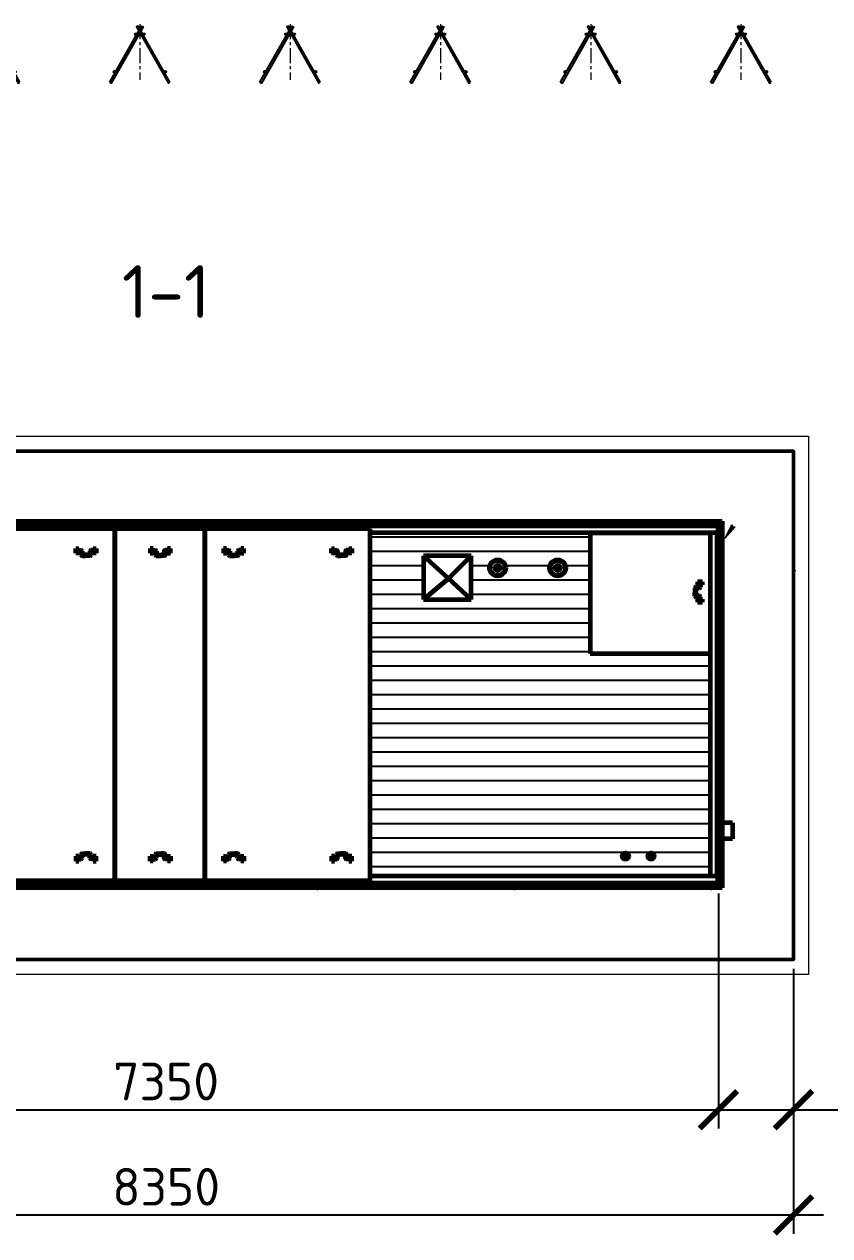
# Model space of a CAD drawing. Header units: metres. Extents: x 416248 to 529006, y -196572 to -135632.
# Drawn here: x 424337 to 429697, y -164384 to -156326 of the extents above; entities that cross this region are included whole.
import ezdxf

# ---------------------------------------------------------------- set-up
doc = ezdxf.new("R2010")
doc.units = ezdxf.units.M
doc.header["$PDSIZE"] = 1
for name, pattern in [('CENTER', [16, 10, -2, 2, -2]), ('K5LT_AXLED', [19.5, 15, -1.5, 1.5, -1.5]), ('K5LT_BASIC', [0]), ('K5LT_THIN', [0])]:
    doc.linetypes.add(name, pattern=pattern)
doc.layers.get('0').update_dxf_attribs({"lineweight": 0})
doc.layers.get('Defpoints').update_dxf_attribs({"color": 3})
for name, color, linetype, lineweight in [('арматура', 7, 'Continuous', 50), ('второстепенные', 7, 'Continuous', 25), ('выноски', 7, 'Continuous', 15), ('оси', 7, 'CENTER', 13), ('основная конструкция', 7, 'Continuous', 50), ('размеры', 7, 'Continuous', 15), ('текст', 7, 'Continuous', 18)]:
    doc.layers.add(name, color=color, linetype=linetype, lineweight=lineweight)
doc.layers.add('помощь', color=1, linetype='Continuous', lineweight=0, plot=False)
doc.layers.add('Системный слой', color=7, linetype='Continuous')
doc.styles.add('GOST 2.304', font='CS_Gost2304.shx')
doc.styles.add('ISOCPEUR', font='isocpeur.ttf')
doc.dimstyles.new('SPDS', dxfattribs={"dimscale": 10, "dimtxt": 2.5, "dimasz": 2.5, "dimexe": 1.25, "dimexo": 0.625, "dimtad": 1, "dimdec": 0, "dimrnd": 0.001, "dimtxsty": 'GOST 2.304', "dimblk": 'ARCHTICK', "dimblk1": 'ARCHTICK', "dimblk2": 'ARCHTICK', "dimcen": 2.5, "dimdle": 2, "dimadec": 0, "dimazin": 2, "dimtfac": 0.75, "dimtdec": 4, "dimtmove": 1, "dimatfit": 3, "dimfxl": 1, "dimtolj": 1, "dimarcsym": 1})

# ---------------------------------------------------------------- blocks, each defined once
blk = doc.blocks.new('_ArchTick')
at = {"color": 0, "linetype": 'ByBlock', "lineweight": 30, "const_width": 0.15}
blk.add_lwpolyline([(-0.5, -0.5), (0.5, 0.5)], dxfattribs=at)
blk = doc.blocks.new('*D13')
at = {"layer": 'Defpoints', "color": 0, "ltscale": 100, "transparency": 16777216}
for p in [(421106.3, -162545.7), (429456.3, -162545.7), (429456.3, -164245.7)]:
    blk.add_point(p, dxfattribs=at)
at = {"layer": 'размеры', "color": 0, "lineweight": -2, "ltscale": 100, "transparency": 16777216}
for p, q in [((421106.3, -162608.2), (421106.3, -164370.7)), ((429456.3, -162608.2), (429456.3, -164370.7)), ((420906.3, -164245.7), (429656.3, -164245.7))]:
    blk.add_line(p, q, dxfattribs=at)
at = {"layer": 'размеры', "color": 0, "lineweight": -2, "ltscale": 100, "transparency": 16777216, "xscale": 250, "yscale": 250, "zscale": 250, "rotation": 180}
blk.add_blockref('_ArchTick', (421106.3, -164245.7), dxfattribs=at)
at = {"layer": 'размеры', "color": 0, "lineweight": -2, "ltscale": 100, "transparency": 16777216, "xscale": 250, "yscale": 250, "zscale": 250}
blk.add_blockref('_ArchTick', (429456.3, -164245.7), dxfattribs=at)
at = {"layer": 'размеры', "color": 0, "ltscale": 100, "transparency": 16777216, "insert": (425281.3, -164058.2), "char_height": 250, "attachment_point": 5, "style": 'ISOCPEUR'}
blk.add_mtext('\\A1;8350', dxfattribs=at)
blk = doc.blocks.new('*D14')
at = {"layer": 'Defpoints', "color": 0, "ltscale": 100, "transparency": 16777216}
for p in [(428956.3, -162045.7), (429456.3, -162545.7), (429456.3, -163545.7)]:
    blk.add_point(p, dxfattribs=at)
at = {"layer": 'размеры', "color": 0, "lineweight": -2, "ltscale": 100, "transparency": 16777216}
for p, q in [((428956.3, -162108.2), (428956.3, -163670.7)), ((429456.3, -162608.2), (429456.3, -163670.7)), ((428756.3, -163545.7), (429456.3, -163545.7)), ((429456.3, -163545.7), (430306.3, -163545.7))]:
    blk.add_line(p, q, dxfattribs=at)
at = {"layer": 'размеры', "color": 0, "lineweight": -2, "ltscale": 100, "transparency": 16777216, "xscale": 250, "yscale": 250, "zscale": 250, "rotation": 180}
blk.add_blockref('_ArchTick', (428956.3, -163545.7), dxfattribs=at)
at = {"layer": 'размеры', "color": 0, "lineweight": -2, "ltscale": 100, "transparency": 16777216, "xscale": 250, "yscale": 250, "zscale": 250}
blk.add_blockref('_ArchTick', (429456.3, -163545.7), dxfattribs=at)
at = {"layer": 'размеры', "color": 0, "ltscale": 100, "transparency": 16777216, "insert": (430006.3, -163358.2), "char_height": 250, "attachment_point": 5, "style": 'ISOCPEUR'}
blk.add_mtext('\\A1;500', dxfattribs=at)
blk = doc.blocks.new('*D16')
at = {"layer": 'Defpoints', "color": 0, "ltscale": 100, "transparency": 16777216}
for p in [(421606.3, -162045.7), (428956.3, -162045.7), (428956.3, -163545.7)]:
    blk.add_point(p, dxfattribs=at)
at = {"layer": 'размеры', "color": 0, "lineweight": -2, "ltscale": 100, "transparency": 16777216}
for p, q in [((421606.3, -162108.2), (421606.3, -163670.7)), ((428956.3, -162108.2), (428956.3, -163670.7)), ((421406.3, -163545.7), (429156.3, -163545.7))]:
    blk.add_line(p, q, dxfattribs=at)
at = {"layer": 'размеры', "color": 0, "lineweight": -2, "ltscale": 100, "transparency": 16777216, "xscale": 250, "yscale": 250, "zscale": 250, "rotation": 180}
blk.add_blockref('_ArchTick', (421606.3, -163545.7), dxfattribs=at)
at = {"layer": 'размеры', "color": 0, "lineweight": -2, "ltscale": 100, "transparency": 16777216, "xscale": 250, "yscale": 250, "zscale": 250}
blk.add_blockref('_ArchTick', (428956.3, -163545.7), dxfattribs=at)
at = {"layer": 'размеры', "color": 0, "ltscale": 100, "transparency": 16777216, "insert": (425281.3, -163358.2), "char_height": 250, "attachment_point": 5, "style": 'ISOCPEUR'}
blk.add_mtext('\\A1;7350', dxfattribs=at)
blk = doc.blocks.new('каркасы')
at = {"layer": 'второстепенные', "ltscale": 10}
for points in [[(318736.8, 71676.2), (318948.8, 72050.3), (318959.3, 72044.4), (318747.2, 71670.3)], [(319137.7, 71676.2), (318925.6, 72050.3), (318915.2, 72044.4), (319127.2, 71670.3)]]:
    blk.add_lwpolyline(points, close=True, dxfattribs=at)
for centre in [(318909.6, 71995.3), (318964.9, 71995.3), (318767.9, 71745.3), (319106.6, 71745.3)]:
    blk.add_circle(centre, 6, dxfattribs=at)
at = {"layer": 'оси', "ltscale": 10}
blk.add_lwpolyline([(318937.2, 72062.1), (318937.2, 71691.9)], dxfattribs=at)
at = {"layer": 'помощь', "ltscale": 10}
blk.add_circle((319106.6, 71745.3), 7, dxfattribs=at)
blk = doc.blocks.new('*U59')
at = {"layer": 'второстепенные', "lineweight": 90}
blk.add_blockref('каркасы', (-318937.2, -71860.3), dxfattribs=at)
blk = doc.blocks.new('*U60')
at = {"layer": 'арматура', "color": 0, "linetype": 'ByBlock', "lineweight": -2, "transparency": 16777216}
for p in [(0, 0), (1000, 0), (2000, 0), (3000, 0), (4000, 0), (5000, 0), (6000, 0), (7000, 0), (8000, 0)]:
    blk.add_blockref('*U59', p, dxfattribs=at)
blk = doc.blocks.new('U61')
at = {"layer": 'Системный слой', "color": 30, "linetype": 'K5LT_AXLED', "lineweight": 18, "true_color": 0xff8000}
for p, q in [((382.97, 178.11), (382.97, 172.41)), ((385.82, 175.26), (380.12, 175.26))]:
    blk.add_line(p, q, dxfattribs=at)
at = {"layer": 'Системный слой', "color": 150, "linetype": 'K5LT_BASIC', "lineweight": 60, "true_color": 0x0080ff}
for radius in [2.7, 2.5]:
    blk.add_circle((382.97, 175.26), radius, dxfattribs=at)
blk = doc.blocks.new('U63')
at = {"layer": 'Системный слой', "color": 30, "linetype": 'K5LT_AXLED', "lineweight": 18, "true_color": 0xff8000}
for p, q in [((402.97, 178.11), (402.97, 172.41)), ((405.82, 175.26), (400.12, 175.26))]:
    blk.add_line(p, q, dxfattribs=at)
at = {"layer": 'Системный слой', "color": 150, "linetype": 'K5LT_BASIC', "lineweight": 60, "true_color": 0x0080ff}
for radius in [2.7, 2.5]:
    blk.add_circle((402.97, 175.26), radius, dxfattribs=at)
blk = doc.blocks.new('U208')
at = {"layer": 'Системный слой', "color": 150, "linetype": 'K5LT_BASIC', "lineweight": 60, "true_color": 0x0080ff}
for p, q in [((320.65, 70.27), (325.65, 70.27)), ((320.65, 69.97), (320.65, 70.27)), ((325.65, 69.97), (320.65, 69.97)), ((325.65, 70.27), (325.65, 69.97))]:
    blk.add_line(p, q, dxfattribs=at)
blk = doc.blocks.new('U209')
at = {"layer": 'Системный слой', "color": 150, "linetype": 'K5LT_BASIC', "lineweight": 60, "true_color": 0x0080ff}
for p, q in [((386.15, 70.27), (391.15, 70.27)), ((386.15, 69.97), (386.15, 70.27)), ((391.15, 69.97), (386.15, 69.97)), ((391.15, 70.27), (391.15, 69.97))]:
    blk.add_line(p, q, dxfattribs=at)
blk = doc.blocks.new('U216')
at = {"layer": 'Системный слой', "color": 150, "linetype": 'K5LT_BASIC', "lineweight": 60, "true_color": 0x0080ff}
for p, q in [((248.44, 180.15), (248.44, 181.76)), ((248.44, 181.76), (249.44, 181.76)), ((249.44, 181.76), (249.44, 180.15)), ((249.44, 180.15), (248.44, 180.15))]:
    blk.add_line(p, q, dxfattribs=at)
blk = doc.blocks.new('U217')
at = {"layer": 'Системный слой', "color": 150, "linetype": 'K5LT_BASIC', "lineweight": 60, "true_color": 0x0080ff}
for p, q in [((242.66, 180.15), (242.66, 181.76)), ((242.66, 181.76), (243.66, 181.76)), ((243.66, 181.76), (243.66, 180.15)), ((243.66, 180.15), (242.66, 180.15))]:
    blk.add_line(p, q, dxfattribs=at)
blk = doc.blocks.new('U221')
at = {"layer": 'Системный слой', "color": 150, "linetype": 'K5LT_BASIC', "lineweight": 60, "true_color": 0x0080ff}
for p, q in [((333.44, 180.15), (333.44, 181.76)), ((333.44, 181.76), (334.44, 181.76)), ((334.44, 181.76), (334.44, 180.15)), ((334.44, 180.15), (333.44, 180.15))]:
    blk.add_line(p, q, dxfattribs=at)
blk = doc.blocks.new('U222')
at = {"layer": 'Системный слой', "color": 150, "linetype": 'K5LT_BASIC', "lineweight": 60, "true_color": 0x0080ff}
for p, q in [((327.66, 180.15), (327.66, 181.76)), ((327.66, 181.76), (328.66, 181.76)), ((328.66, 181.76), (328.66, 180.15)), ((328.66, 180.15), (327.66, 180.15))]:
    blk.add_line(p, q, dxfattribs=at)
blk = doc.blocks.new('U223')
at = {"layer": 'Системный слой', "color": 150, "linetype": 'K5LT_BASIC', "lineweight": 60, "true_color": 0x0080ff}
for p, q in [((292.76, 181.76), (291.76, 181.76)), ((291.76, 181.76), (291.76, 180.15)), ((292.76, 180.15), (292.76, 181.76)), ((291.76, 180.15), (292.76, 180.15))]:
    blk.add_line(p, q, dxfattribs=at)
blk = doc.blocks.new('U224')
at = {"layer": 'Системный слой', "color": 150, "linetype": 'K5LT_BASIC', "lineweight": 60, "true_color": 0x0080ff}
for p, q in [((298.53, 181.76), (297.53, 181.76)), ((297.53, 181.76), (297.53, 180.15)), ((298.53, 180.15), (298.53, 181.76)), ((297.53, 180.15), (298.53, 180.15))]:
    blk.add_line(p, q, dxfattribs=at)
blk = doc.blocks.new('U235')
at = {"layer": 'Системный слой', "color": 150, "linetype": 'K5LT_BASIC', "lineweight": 60, "true_color": 0x0080ff}
for p, q in [((267.34, 79.4), (268.34, 79.4)), ((267.34, 77.79), (267.34, 79.4)), ((268.34, 77.79), (267.34, 77.79)), ((268.34, 79.4), (268.34, 77.79))]:
    blk.add_line(p, q, dxfattribs=at)
blk = doc.blocks.new('U236')
at = {"layer": 'Системный слой', "color": 150, "linetype": 'K5LT_BASIC', "lineweight": 60, "true_color": 0x0080ff}
for p, q in [((273.12, 79.4), (274.12, 79.4)), ((273.12, 77.79), (273.12, 79.4)), ((274.12, 77.79), (273.12, 77.79)), ((274.12, 79.4), (274.12, 77.79))]:
    blk.add_line(p, q, dxfattribs=at)
blk = doc.blocks.new('U244')
at = {"layer": 'Системный слой', "color": 150, "linetype": 'K5LT_BASIC', "lineweight": 60, "true_color": 0x0080ff}
for p, q in [((268.34, 181.76), (267.34, 181.76)), ((267.34, 181.76), (267.34, 180.15)), ((268.34, 180.15), (268.34, 181.76)), ((267.34, 180.15), (268.34, 180.15))]:
    blk.add_line(p, q, dxfattribs=at)
blk = doc.blocks.new('U245')
at = {"layer": 'Системный слой', "color": 150, "linetype": 'K5LT_BASIC', "lineweight": 60, "true_color": 0x0080ff}
for p, q in [((274.12, 181.76), (273.12, 181.76)), ((273.12, 181.76), (273.12, 180.15)), ((274.12, 180.15), (274.12, 181.76)), ((273.12, 180.15), (274.12, 180.15))]:
    blk.add_line(p, q, dxfattribs=at)
blk = doc.blocks.new('A$C13a24c1a')
at = {"layer": 'Системный слой'}
h = blk.add_hatch(dxfattribs=at)
h.set_pattern_fill('ANSI31', scale=1.5, angle=315, style=0)
h.set_pattern_definition([(0, (-21074.5006, 8110.432), (1e-15, 4.7625), [])])
h.paths.add_polyline_path([(257.47, 124.95), (257.47, 10.85), (370.62, 10.85), (370.62, 84.86), (330.62, 84.86), (330.62, 124.86), (370.62, 124.86), (370.62, 124.95)])
h.paths.add_polyline_path([(291.08, 102.87), (275.18, 102.87), (275.18, 117.38), (291.08, 117.38)])
h.paths.add_polyline_path([(302.54, 113.33), (302.5, 112.87), (302.38, 112.42), (302.18, 112), (301.92, 111.62), (301.6, 111.29), (301.22, 111.01), (300.8, 110.81), (300.36, 110.68), (299.89, 110.63), (299.43, 110.66), (298.98, 110.77), (298.55, 110.96), (298.17, 111.21), (297.83, 111.53), (297.55, 111.9), (297.34, 112.32), (297.2, 112.76), (297.14, 113.22), (297.16, 113.68), (297.26, 114.14), (297.43, 114.57), (297.68, 114.96), (297.99, 115.31), (298.36, 115.59), (298.77, 115.81), (299.21, 115.96), (299.67, 116.03), (300.13, 116.02), (300.59, 115.93), (301.02, 115.76), (301.42, 115.52), (301.77, 115.22), (302.06, 114.86), (302.29, 114.46), (302.45, 114.02), (302.53, 113.56)])
h.paths.add_polyline_path([(322.54, 113.33), (322.5, 112.87), (322.38, 112.42), (322.18, 112), (321.92, 111.62), (321.6, 111.29), (321.22, 111.01), (320.8, 110.81), (320.36, 110.68), (319.89, 110.63), (319.43, 110.66), (318.98, 110.77), (318.55, 110.96), (318.17, 111.21), (317.83, 111.53), (317.55, 111.9), (317.34, 112.32), (317.2, 112.76), (317.14, 113.22), (317.16, 113.68), (317.26, 114.14), (317.43, 114.57), (317.68, 114.96), (317.99, 115.31), (318.36, 115.59), (318.77, 115.81), (319.21, 115.96), (319.67, 116.03), (320.13, 116.02), (320.59, 115.93), (321.02, 115.76), (321.42, 115.52), (321.77, 115.22), (322.06, 114.86), (322.29, 114.46), (322.45, 114.02), (322.53, 113.56)])
h.paths.add_polyline_path([(343.46, 17.48), (343.42, 17.19), (343.3, 16.92), (343.12, 16.7), (342.88, 16.53), (342.61, 16.44), (342.32, 16.42), (342.04, 16.48), (341.78, 16.62), (341.57, 16.82), (341.43, 17.08), (341.35, 17.36), (341.36, 17.65), (341.45, 17.92), (341.6, 18.17), (341.82, 18.36), (342.08, 18.48), (342.37, 18.53), (342.66, 18.5), (342.93, 18.4), (343.16, 18.22), (343.33, 17.99), (343.43, 17.71)])
h.paths.add_polyline_path([(351.93, 17.48), (351.89, 17.19), (351.77, 16.92), (351.59, 16.7), (351.35, 16.53), (351.08, 16.44), (350.79, 16.42), (350.5, 16.48), (350.25, 16.62), (350.04, 16.82), (349.89, 17.08), (349.82, 17.36), (349.83, 17.65), (349.92, 17.92), (350.07, 18.17), (350.29, 18.36), (350.55, 18.48), (350.84, 18.53), (351.13, 18.5), (351.4, 18.4), (351.63, 18.22), (351.8, 17.99), (351.9, 17.71)])
blk.add_hatch(color=7, dxfattribs=at).paths.add_polyline_path([(375.6, 123.18), (378.9, 126.99), (378.08, 126.94), (377.8, 127.72)])
at = {"layer": 'Системный слой', "linetype": 'K5LT_BASIC', "lineweight": 60}
for p, q in [((5.82, 128.9), (373.32, 128.9)), ((5.82, 127.65), (373.32, 127.65)), ((6.02, 127.45), (368.52, 127.45)), ((373.12, 127.25), (6.02, 127.25)), ((142.69, 127.65), (148.94, 127.65)), ((142.69, 127.45), (142.69, 127.65)), ((148.94, 127.45), (142.69, 127.45)), ((148.94, 127.65), (148.94, 127.45)), ((202.47, 126.35), (172.47, 126.35)), ((172.47, 126.35), (172.47, 9.35)), ((186.44, 127.65), (192.69, 127.65)), ((186.44, 127.45), (186.44, 127.65)), ((192.69, 127.45), (186.44, 127.45)), ((192.69, 127.65), (192.69, 127.45)), ((202.47, 9.35), (202.47, 126.35)), ((257.47, 126.35), (202.47, 126.35)), ((202.47, 126.35), (202.47, 9.35)), ((230.19, 127.65), (236.44, 127.65)), ((230.19, 127.45), (230.19, 127.65)), ((236.44, 127.45), (230.19, 127.45)), ((236.44, 127.65), (236.44, 127.45)), ((242.52, 127.65), (237.52, 127.65)), ((237.52, 127.65), (237.52, 127.35)), ((237.52, 127.35), (242.52, 127.35)), ((239.86, 128.9), (240.16, 128.9)), ((242.52, 127.35), (242.52, 127.65)), ((250.82, 128.9), (250.82, 127.65)), ((257.47, 9.35), (257.47, 126.35)), ((373.12, 124.95), (257.47, 124.95)), ((265.19, 127.65), (271.44, 127.65)), ((265.19, 127.45), (265.19, 127.65)), ((271.44, 127.45), (265.19, 127.45)), ((271.44, 127.65), (271.44, 127.45)), ((308.02, 127.65), (303.02, 127.65)), ((303.02, 127.65), (303.02, 127.35)), ((303.02, 127.35), (308.02, 127.35)), ((305.37, 128.9), (305.67, 128.9)), ((308.02, 127.35), (308.02, 127.65)), ((308.94, 127.65), (315.19, 127.65)), ((308.94, 127.45), (308.94, 127.65)), ((315.19, 127.45), (308.94, 127.45)), ((315.19, 127.65), (315.19, 127.45)), ((352.69, 127.65), (358.94, 127.65)), ((352.69, 127.45), (352.69, 127.65)), ((358.94, 127.45), (352.69, 127.45)), ((358.94, 127.65), (358.94, 127.45)), ((370.62, 124.95), (370.62, 10.85)), ((370.87, 128.9), (371.17, 128.9)), ((372.92, 10.85), (372.92, 124.95)), ((373.12, 127.35), (373.12, 124.95)), ((373.12, 10.85), (373.12, 124.95)), ((373.32, 128.9), (373.32, 6.9)), ((373.32, 128.9), (374.57, 128.9)), ((374.57, 128.9), (374.57, 6.9)), ((370.62, 124.86), (330.62, 124.86)), ((330.62, 124.86), (330.62, 84.86)), ((373.32, 123.18), (373.32, 122.88)), ((160.53, 119.25), (159.53, 119.25)), ((160.53, 118.8), (159.53, 118.8)), ((160.53, 119.03), (160.53, 119.23)), ((160.53, 119.23), (161.23, 119.23)), ((160.53, 118.83), (161.1, 118.83)), ((161.23, 119.23), (161.33, 119.23)), ((161.23, 118.7), (161.23, 117.63)), ((161.53, 117.33), (162.63, 117.33)), ((161.63, 118.93), (161.63, 117.84)), ((161.75, 117.71), (162.53, 117.71)), ((164.08, 117.71), (162.53, 117.71)), ((164.31, 117.33), (162.63, 117.33)), ((164.21, 118.93), (164.21, 117.84)), ((164.61, 119.23), (164.51, 119.23)), ((165.31, 119.23), (164.61, 119.23)), ((164.61, 118.7), (164.61, 117.73)), ((164.61, 117.63), (164.61, 117.73)), ((165.31, 118.83), (164.73, 118.83)), ((166.31, 119.25), (165.31, 119.25)), ((165.31, 119.03), (165.31, 119.23)), ((166.31, 118.8), (165.31, 118.8)), ((184.21, 119.25), (185.21, 119.25)), ((184.21, 118.8), (185.21, 118.8)), ((185.21, 119.03), (185.21, 119.23)), ((185.21, 119.23), (185.91, 119.23)), ((185.21, 118.83), (185.78, 118.83)), ((185.91, 119.23), (186.01, 119.23)), ((185.91, 118.7), (185.91, 117.73)), ((185.91, 117.63), (185.91, 117.73)), ((186.21, 117.33), (187.88, 117.33)), ((186.31, 118.93), (186.31, 117.84)), ((186.43, 117.71), (187.98, 117.71)), ((188.98, 117.33), (187.88, 117.33)), ((188.76, 117.71), (187.98, 117.71)), ((188.88, 118.93), (188.88, 117.84)), ((189.28, 119.23), (189.18, 119.23)), ((189.98, 119.23), (189.28, 119.23)), ((189.28, 118.7), (189.28, 117.63)), ((189.98, 118.83), (189.41, 118.83)), ((189.98, 119.25), (190.98, 119.25)), ((189.98, 119.03), (189.98, 119.23)), ((189.98, 118.8), (190.98, 118.8)), ((208.63, 119.25), (209.63, 119.25)), ((208.63, 118.8), (209.63, 118.8)), ((209.63, 119.03), (209.63, 119.23)), ((209.63, 119.23), (210.33, 119.23)), ((209.63, 118.83), (210.2, 118.83)), ((210.33, 119.23), (210.43, 119.23)), ((210.33, 118.7), (210.33, 117.73)), ((210.33, 117.63), (210.33, 117.73)), ((210.63, 117.33), (212.3, 117.33)), ((210.73, 118.93), (210.73, 117.84)), ((210.85, 117.71), (212.4, 117.71)), ((213.4, 117.33), (212.3, 117.33)), ((213.18, 117.71), (212.4, 117.71)), ((213.3, 118.93), (213.3, 117.84)), ((213.7, 119.23), (213.6, 119.23)), ((214.4, 119.23), (213.7, 119.23)), ((213.7, 118.7), (213.7, 117.63)), ((214.4, 118.83), (213.83, 118.83)), ((214.4, 119.25), (215.4, 119.25)), ((214.4, 119.03), (214.4, 119.23)), ((214.4, 118.8), (215.4, 118.8)), ((245.53, 119.25), (244.53, 119.25)), ((245.53, 118.8), (244.53, 118.8)), ((245.53, 119.03), (245.53, 119.23)), ((245.53, 119.23), (246.23, 119.23)), ((245.53, 118.83), (246.1, 118.83)), ((246.23, 119.23), (246.33, 119.23)), ((246.23, 118.7), (246.23, 117.63)), ((246.53, 117.33), (247.63, 117.33)), ((246.63, 118.93), (246.63, 117.84)), ((246.75, 117.71), (247.53, 117.71)), ((249.08, 117.71), (247.53, 117.71)), ((249.31, 117.33), (247.63, 117.33)), ((249.21, 118.93), (249.21, 117.84)), ((249.61, 119.23), (249.51, 119.23)), ((250.31, 119.23), (249.61, 119.23)), ((249.61, 118.7), (249.61, 117.73)), ((249.61, 117.63), (249.61, 117.73)), ((250.31, 118.83), (249.73, 118.83)), ((251.31, 119.25), (250.31, 119.25)), ((250.31, 119.03), (250.31, 119.23)), ((251.31, 118.8), (250.31, 118.8)), ((291.08, 117.38), (275.18, 117.38)), ((275.18, 117.38), (275.18, 102.87)), ((283.53, 109.85), (275.18, 117.38)), ((283.53, 109.85), (291.06, 117.38)), ((291.08, 102.87), (291.08, 117.38)), ((373.32, 114.77), (373.12, 114.77)), ((373.12, 114.77), (373.12, 108.52)), ((373.32, 108.52), (373.32, 114.77)), ((283.53, 109.85), (275.18, 102.87)), ((275.18, 102.87), (283.53, 109.85)), ((291.08, 102.87), (283.53, 109.85)), ((365.46, 106.72), (365.46, 105.05)), ((365.46, 103.95), (365.46, 105.05)), ((365.76, 107.02), (365.86, 107.02)), ((365.85, 106.5), (365.85, 104.95)), ((365.85, 104.17), (365.85, 104.95)), ((366.84, 107.02), (365.86, 107.02)), ((367.06, 106.62), (365.97, 106.62)), ((366.36, 108.72), (366.36, 107.72)), ((367.97, 108.72), (366.36, 108.72)), ((366.36, 107.72), (367.97, 107.72)), ((366.94, 108.72), (366.94, 107.72)), ((366.96, 107.72), (366.96, 107.15)), ((367.16, 107.72), (367.36, 107.72)), ((367.36, 107.72), (367.36, 107.02)), ((367.36, 107.02), (367.36, 106.92)), ((367.39, 108.72), (367.39, 107.72)), ((367.97, 107.72), (367.97, 108.72)), ((373.12, 108.52), (373.32, 108.52)), ((275.18, 102.87), (291.08, 102.87)), ((366.84, 103.65), (365.76, 103.65)), ((367.06, 104.05), (365.97, 104.05)), ((366.36, 102.95), (366.36, 101.95)), ((367.97, 102.95), (366.36, 102.95)), ((366.36, 101.95), (367.97, 101.95)), ((366.94, 102.95), (366.94, 101.95)), ((366.96, 102.95), (366.96, 103.52)), ((367.16, 102.95), (367.36, 102.95)), ((367.36, 103.65), (367.36, 103.75)), ((367.36, 102.95), (367.36, 103.65)), ((367.39, 102.95), (367.39, 101.95)), ((367.97, 101.95), (367.97, 102.95)), ((330.62, 84.86), (370.62, 84.86)), ((373.32, 71.02), (373.12, 71.02)), ((373.12, 71.02), (373.12, 64.77)), ((373.32, 64.77), (373.32, 71.02)), ((373.12, 64.77), (373.32, 64.77)), ((374.57, 67.75), (374.57, 68.05)), ((378.02, 28.59), (374.57, 28.59)), ((378.02, 28.59), (378.02, 23.19)), ((373.12, 21.02), (373.12, 27.27)), ((373.12, 27.27), (373.32, 27.27)), ((373.32, 27.27), (373.32, 21.02)), ((373.32, 21.02), (373.12, 21.02)), ((378.02, 23.19), (374.57, 23.19)), ((160.53, 17.47), (159.53, 17.47)), ((159.53, 17.47), (159.53, 15.86)), ((160.53, 16.89), (159.53, 16.89)), ((160.53, 16.44), (159.53, 16.44)), ((160.53, 15.86), (160.53, 17.47)), ((160.53, 16.87), (161.1, 16.87)), ((160.53, 16.67), (160.53, 16.47)), ((160.53, 16.47), (161.23, 16.47)), ((161.23, 16.99), (161.23, 18.07)), ((161.23, 16.47), (161.33, 16.47)), ((161.53, 18.37), (162.63, 18.37)), ((161.63, 16.77), (161.63, 17.85)), ((161.75, 17.98), (162.53, 17.98)), ((164.08, 17.98), (162.53, 17.98)), ((164.31, 18.37), (162.63, 18.37)), ((164.21, 16.77), (164.21, 17.85)), ((164.61, 16.47), (164.51, 16.47)), ((164.61, 18.07), (164.61, 17.97)), ((164.61, 16.99), (164.61, 17.97)), ((165.31, 16.47), (164.61, 16.47)), ((165.31, 16.87), (164.73, 16.87)), ((166.31, 17.47), (165.31, 17.47)), ((165.31, 17.47), (165.31, 15.86)), ((166.31, 16.89), (165.31, 16.89)), ((165.31, 16.67), (165.31, 16.47)), ((166.31, 16.44), (165.31, 16.44)), ((166.31, 15.86), (166.31, 17.47)), ((184.21, 16.89), (185.21, 16.89)), ((184.21, 16.44), (185.21, 16.44)), ((185.21, 16.87), (185.78, 16.87)), ((185.21, 16.67), (185.21, 16.47)), ((185.21, 16.47), (185.91, 16.47)), ((185.91, 18.07), (185.91, 17.97)), ((185.91, 16.99), (185.91, 17.97)), ((185.91, 16.47), (186.01, 16.47)), ((186.21, 18.37), (187.88, 18.37)), ((186.31, 16.77), (186.31, 17.85)), ((186.43, 17.98), (187.98, 17.98)), ((188.98, 18.37), (187.88, 18.37)), ((188.76, 17.98), (187.98, 17.98)), ((188.88, 16.77), (188.88, 17.85)), ((189.28, 16.47), (189.18, 16.47)), ((189.28, 16.99), (189.28, 18.07)), ((189.98, 16.47), (189.28, 16.47)), ((189.98, 16.87), (189.41, 16.87)), ((189.98, 16.89), (190.98, 16.89)), ((189.98, 16.67), (189.98, 16.47)), ((189.98, 16.44), (190.98, 16.44)), ((208.63, 17.47), (209.63, 17.47)), ((208.63, 15.86), (208.63, 17.47)), ((208.63, 16.89), (209.63, 16.89)), ((208.63, 16.44), (209.63, 16.44)), ((209.63, 17.47), (209.63, 15.86)), ((209.63, 16.87), (210.2, 16.87)), ((209.63, 16.67), (209.63, 16.47)), ((209.63, 16.47), (210.33, 16.47)), ((210.33, 18.07), (210.33, 17.97)), ((210.33, 16.99), (210.33, 17.97)), ((210.33, 16.47), (210.43, 16.47)), ((210.63, 18.37), (212.3, 18.37)), ((210.73, 16.77), (210.73, 17.85)), ((210.85, 17.98), (212.4, 17.98)), ((213.4, 18.37), (212.3, 18.37)), ((213.18, 17.98), (212.4, 17.98)), ((213.3, 16.77), (213.3, 17.85)), ((213.7, 16.47), (213.6, 16.47)), ((213.7, 16.99), (213.7, 18.07)), ((214.4, 16.47), (213.7, 16.47)), ((214.4, 16.87), (213.83, 16.87)), ((214.4, 17.47), (215.4, 17.47)), ((214.4, 15.86), (214.4, 17.47)), ((214.4, 16.89), (215.4, 16.89)), ((214.4, 16.67), (214.4, 16.47)), ((214.4, 16.44), (215.4, 16.44)), ((215.4, 17.47), (215.4, 15.86)), ((245.53, 17.47), (244.53, 17.47)), ((244.53, 17.47), (244.53, 15.86)), ((245.53, 16.89), (244.53, 16.89)), ((245.53, 16.44), (244.53, 16.44)), ((245.53, 15.86), (245.53, 17.47)), ((245.53, 16.87), (246.1, 16.87)), ((245.53, 16.67), (245.53, 16.47)), ((245.53, 16.47), (246.23, 16.47)), ((246.23, 16.99), (246.23, 18.07)), ((246.23, 16.47), (246.33, 16.47)), ((246.53, 18.37), (247.63, 18.37)), ((246.63, 16.77), (246.63, 17.85)), ((246.75, 17.98), (247.53, 17.98)), ((249.08, 17.98), (247.53, 17.98)), ((249.31, 18.37), (247.63, 18.37)), ((249.21, 16.77), (249.21, 17.85)), ((249.61, 16.47), (249.51, 16.47)), ((249.61, 18.07), (249.61, 17.97)), ((249.61, 16.99), (249.61, 17.97)), ((250.31, 16.47), (249.61, 16.47)), ((250.31, 16.87), (249.73, 16.87)), ((251.31, 17.47), (250.31, 17.47)), ((250.31, 17.47), (250.31, 15.86)), ((251.31, 16.89), (250.31, 16.89)), ((250.31, 16.67), (250.31, 16.47)), ((251.31, 16.44), (250.31, 16.44)), ((251.31, 15.86), (251.31, 17.47)), ((159.53, 15.86), (160.53, 15.86)), ((165.31, 15.86), (166.31, 15.86)), ((209.63, 15.86), (208.63, 15.86)), ((215.4, 15.86), (214.4, 15.86)), ((244.53, 15.86), (245.53, 15.86)), ((250.31, 15.86), (251.31, 15.86)), ((4.57, 8.15), (373.32, 8.15)), ((6.02, 8.55), (373.12, 8.55)), ((6.02, 8.35), (373.12, 8.35)), ((148.94, 8.35), (142.69, 8.35)), ((142.69, 8.35), (142.69, 8.15)), ((142.69, 8.15), (148.94, 8.15)), ((148.94, 8.15), (148.94, 8.35)), ((172.47, 9.35), (257.47, 9.35)), ((192.69, 8.35), (186.44, 8.35)), ((186.44, 8.35), (186.44, 8.15)), ((186.44, 8.15), (192.69, 8.15)), ((192.69, 8.15), (192.69, 8.35)), ((236.44, 8.35), (230.19, 8.35)), ((230.19, 8.35), (230.19, 8.15)), ((230.19, 8.15), (236.44, 8.15)), ((236.44, 8.15), (236.44, 8.35)), ((250.82, 6.9), (250.82, 8.15)), ((373.12, 10.85), (257.47, 10.85)), ((271.44, 8.35), (265.19, 8.35)), ((265.19, 8.35), (265.19, 8.15)), ((265.19, 8.15), (271.44, 8.15)), ((271.44, 8.15), (271.44, 8.35)), ((315.19, 8.35), (308.94, 8.35)), ((308.94, 8.35), (308.94, 8.15)), ((308.94, 8.15), (315.19, 8.15)), ((315.19, 8.15), (315.19, 8.35)), ((358.94, 8.35), (352.69, 8.35)), ((352.69, 8.35), (352.69, 8.15)), ((352.69, 8.15), (358.94, 8.15)), ((358.94, 8.15), (358.94, 8.35)), ((373.12, 8.35), (373.12, 10.85)), ((372.07, 6.9), (4.57, 6.9)), ((239.86, 6.9), (240.16, 6.9)), ((305.37, 6.9), (305.67, 6.9)), ((370.87, 6.9), (371.17, 6.9)), ((374.57, 6.9), (372.07, 6.9))]:
    blk.add_line(p, q, dxfattribs=at)
at = {"layer": 'Системный слой', "linetype": 'K5LT_THIN', "lineweight": 18}
for p, q in [((375.6, 123.18), (377.8, 127.72)), ((378.9, 126.99), (375.6, 123.18)), ((377.8, 127.72), (378.08, 126.94)), ((378.08, 126.94), (378.9, 126.99))]:
    blk.add_line(p, q, dxfattribs=at)
at = {"layer": 'Системный слой', "linetype": 'K5LT_AXLED', "lineweight": 18}
for p, q in [((161.23, 119.03), (159.19, 119.03)), ((161.43, 117.71), (161.43, 118.83)), ((164.21, 117.51), (161.63, 117.51)), ((164.41, 117.71), (164.41, 118.83)), ((166.54, 119.03), (164.61, 119.03)), ((183.97, 119.03), (185.91, 119.03)), ((186.11, 117.71), (186.11, 118.83)), ((186.31, 117.51), (188.88, 117.51)), ((189.08, 117.71), (189.08, 118.83)), ((189.28, 119.03), (191.32, 119.03)), ((208.39, 119.03), (210.33, 119.03)), ((210.53, 117.71), (210.53, 118.83)), ((210.73, 117.51), (213.3, 117.51)), ((213.5, 117.71), (213.5, 118.83)), ((213.7, 119.03), (215.74, 119.03)), ((246.23, 119.03), (244.19, 119.03)), ((246.43, 117.71), (246.43, 118.83)), ((249.21, 117.51), (246.63, 117.51)), ((249.41, 117.71), (249.41, 118.83)), ((251.54, 119.03), (249.61, 119.03)), ((367.16, 108.96), (367.16, 107.02)), ((365.65, 106.62), (365.65, 104.05)), ((365.85, 106.82), (366.96, 106.82)), ((365.85, 103.85), (366.96, 103.85)), ((367.16, 103.65), (367.16, 101.61)), ((161.23, 16.67), (159.19, 16.67)), ((161.43, 17.98), (161.43, 16.87)), ((164.21, 18.18), (161.63, 18.18)), ((164.41, 17.98), (164.41, 16.87)), ((166.54, 16.67), (164.61, 16.67)), ((183.97, 16.67), (185.91, 16.67)), ((186.11, 17.98), (186.11, 16.87)), ((186.31, 18.18), (188.88, 18.18)), ((189.08, 17.98), (189.08, 16.87)), ((189.28, 16.67), (191.32, 16.67)), ((208.39, 16.67), (210.33, 16.67)), ((210.53, 17.98), (210.53, 16.87)), ((210.73, 18.18), (213.3, 18.18)), ((213.5, 17.98), (213.5, 16.87)), ((213.7, 16.67), (215.74, 16.67)), ((246.23, 16.67), (244.19, 16.67)), ((246.43, 17.98), (246.43, 16.87)), ((249.21, 18.18), (246.63, 18.18)), ((249.41, 17.98), (249.41, 16.87)), ((251.54, 16.67), (249.61, 16.67)), ((343.61, 17.48), (341.2, 17.48)), ((342.4, 18.68), (342.4, 16.27)), ((352.08, 17.48), (349.67, 17.48)), ((350.87, 18.68), (350.87, 16.27))]:
    blk.add_line(p, q, dxfattribs=at)
at = {"layer": 'Системный слой', "linetype": 'K5LT_BASIC', "lineweight": 60}
for points in [[(373.12, 127.35), (6.02, 127.35), (6.02, 122.35), (7.47, 122.35)], [(124.4, 9.35), (172.47, 9.35), (172.47, 126.35), (117.47, 126.35), (117.47, 87.69)], [(373.32, 127.65), (368.52, 127.65)], [(368.52, 127.45), (368.52, 127.35), (373.12, 127.35)], [(6.22, 13.35), (6.02, 13.35), (6.02, 8.35), (373.32, 8.35)], [(368.52, 8.15), (368.52, 8.35), (373.32, 8.35)]]:
    blk.add_lwpolyline(points, dxfattribs=at)
at = {"layer": 'Системный слой', "color": 150, "linetype": 'K5LT_BASIC', "lineweight": 60, "true_color": 0x0080ff}
for centre, radius in [((299.84, 113.33), 0.85), ((319.84, 113.33), 0.85), ((342.4, 17.48), 1.06), ((342.4, 17.48), 0.897), ((350.87, 17.48), 1.06), ((350.87, 17.48), 0.897)]:
    blk.add_circle(centre, radius, dxfattribs=at)
for centre, radius, start, end in [((161.1, 118.7), 0.125, 0, 90), ((161.53, 117.63), 0.3, 180, 270), ((161.33, 118.93), 0.3, 0, 90), ((161.75, 117.84), 0.125, 180, 270), ((164.08, 117.84), 0.125, 270, 0), ((164.51, 118.93), 0.3, 90, 180), ((164.31, 117.63), 0.3, 270, 0), ((164.73, 118.7), 0.125, 90, 180), ((185.78, 118.7), 0.125, 0, 90), ((186.21, 117.63), 0.3, 180, 270), ((186.01, 118.93), 0.3, 0, 90), ((186.43, 117.84), 0.125, 180, 270), ((188.76, 117.84), 0.125, 270, 0), ((189.18, 118.93), 0.3, 90, 180), ((188.98, 117.63), 0.3, 270, 0), ((189.41, 118.7), 0.125, 90, 180), ((210.2, 118.7), 0.125, 0, 90), ((210.63, 117.63), 0.3, 180, 270), ((210.43, 118.93), 0.3, 0, 90), ((210.85, 117.84), 0.125, 180, 270), ((213.18, 117.84), 0.125, 270, 0), ((213.6, 118.93), 0.3, 90, 180), ((213.4, 117.63), 0.3, 270, 0), ((213.83, 118.7), 0.125, 90, 180), ((246.1, 118.7), 0.125, 0, 90), ((246.53, 117.63), 0.3, 180, 270), ((246.33, 118.93), 0.3, 0, 90), ((246.75, 117.84), 0.125, 180, 270), ((249.08, 117.84), 0.125, 270, 0), ((249.51, 118.93), 0.3, 90, 180), ((249.31, 117.63), 0.3, 270, 0), ((249.73, 118.7), 0.125, 90, 180), ((365.76, 106.72), 0.3, 90, 180), ((365.97, 106.5), 0.125, 90, 180), ((366.84, 107.15), 0.125, 270, 0), ((367.06, 106.92), 0.3, 270, 0), ((365.76, 103.95), 0.3, 180, 270), ((365.97, 104.17), 0.125, 180, 270), ((366.84, 103.52), 0.125, 0, 90), ((367.06, 103.75), 0.3, 0, 90), ((161.1, 16.99), 0.125, 270, 0), ((161.53, 18.07), 0.3, 90, 180), ((161.33, 16.77), 0.3, 270, 0), ((161.75, 17.85), 0.125, 90, 180), ((164.08, 17.85), 0.125, 0, 90), ((164.51, 16.77), 0.3, 180, 270), ((164.31, 18.07), 0.3, 0, 90), ((164.73, 16.99), 0.125, 180, 270), ((185.78, 16.99), 0.125, 270, 0), ((186.21, 18.07), 0.3, 90, 180), ((186.01, 16.77), 0.3, 270, 0), ((186.43, 17.85), 0.125, 90, 180), ((188.76, 17.85), 0.125, 0, 90), ((189.18, 16.77), 0.3, 180, 270), ((188.98, 18.07), 0.3, 0, 90), ((189.41, 16.99), 0.125, 180, 270), ((210.2, 16.99), 0.125, 270, 0), ((210.63, 18.07), 0.3, 90, 180), ((210.43, 16.77), 0.3, 270, 0), ((210.85, 17.85), 0.125, 90, 180), ((213.18, 17.85), 0.125, 0, 90), ((213.6, 16.77), 0.3, 180, 270), ((213.4, 18.07), 0.3, 0, 90), ((213.83, 16.99), 0.125, 180, 270), ((246.1, 16.99), 0.125, 270, 0), ((246.53, 18.07), 0.3, 90, 180), ((246.33, 16.77), 0.3, 270, 0), ((246.75, 17.85), 0.125, 90, 180), ((249.08, 17.85), 0.125, 0, 90), ((249.51, 16.77), 0.3, 180, 270), ((249.31, 18.07), 0.3, 0, 90), ((249.73, 16.99), 0.125, 180, 270)]:
    blk.add_arc(centre, radius, start, end, dxfattribs=at)
at = {"layer": 'Системный слой', "color": 30, "linetype": 'K5LT_AXLED', "lineweight": 18, "true_color": 0xff8000}
for centre, start, end in [((161.23, 118.83), 0, 90), ((161.63, 117.71), 180, 270), ((164.21, 117.71), 270, 0), ((164.61, 118.83), 90, 180), ((185.91, 118.83), 0, 90), ((186.31, 117.71), 180, 270), ((188.88, 117.71), 270, 0), ((189.28, 118.83), 90, 180), ((210.33, 118.83), 0, 90), ((210.73, 117.71), 180, 270), ((213.3, 117.71), 270, 0), ((213.7, 118.83), 90, 180), ((246.23, 118.83), 0, 90), ((246.63, 117.71), 180, 270), ((249.21, 117.71), 270, 0), ((249.61, 118.83), 90, 180), ((365.85, 106.62), 90, 180), ((366.96, 107.02), 270, 0), ((365.85, 104.05), 180, 270), ((366.96, 103.65), 0, 90), ((161.23, 16.87), 270, 0), ((161.63, 17.98), 90, 180), ((164.21, 17.98), 0, 90), ((164.61, 16.87), 180, 270), ((185.91, 16.87), 270, 0), ((186.31, 17.98), 90, 180), ((188.88, 17.98), 0, 90), ((189.28, 16.87), 180, 270), ((210.33, 16.87), 270, 0), ((210.73, 17.98), 90, 180), ((213.3, 17.98), 0, 90), ((213.7, 16.87), 180, 270), ((246.23, 16.87), 270, 0), ((246.63, 17.98), 90, 180), ((249.21, 17.98), 0, 90), ((249.61, 16.87), 180, 270)]:
    blk.add_arc(centre, 0.2, start, end, dxfattribs=at)
at = {"layer": 'Системный слой'}
for name in ['U217', 'U216', 'U244', 'U245', 'U223', 'U224', 'U222', 'U221', 'U61', 'U63', 'U235', 'U236', 'U208', 'U209']:
    blk.add_blockref(name, (-83.13, -61.93), dxfattribs=at)

msp = doc.modelspace()

# ---------------------------------------------------------------- linework, layer by layer
at = {"layer": 'выноски'}
msp.add_lwpolyline([(429470.23, -159958.38), (429471.23, -159958.38)], dxfattribs=at)
at = {"layer": 'основная конструкция', "ltscale": 10}
msp.add_lwpolyline([(421106.32, -159165.73), (429456.32, -159165.73), (429456.32, -162545.73), (421106.32, -162545.73)], close=True, dxfattribs=at)
at = {"layer": 'помощь', "ltscale": 10}
msp.add_lwpolyline([(421006.32, -159065.73), (429556.32, -159065.73), (429556.32, -162645.73), (421006.32, -162645.73)], close=True, dxfattribs=at)

# ---------------------------------------------------------------- block references
at = {"layer": 'арматура', "lineweight": 90}
msp.add_blockref('*U60', (421106.32, -156527.7), dxfattribs=at)
at = {"layer": 'второстепенные', "ltscale": 10, "xscale": 20, "yscale": 20, "zscale": 20}
msp.add_blockref('A$C13a24c1a', (421490.01, -162208.64), dxfattribs=at)

# ---------------------------------------------------------------- texts
at = {"layer": 'текст', "insert": (425281.32, -158103.98), "char_height": 350, "width": 10690.5854, "attachment_point": 5, "style": 'ISOCPEUR'}
msp.add_mtext('1-1', dxfattribs=at)

# ---------------------------------------------------------------- dimensions: what is measured, and where the dimension line sits
at = {"layer": 'размеры', "ltscale": 100}
for base, p1, p2, picture, middle in [((428956.32, -163545.73), (421606.32, -162045.73), (428956.32, -162045.73), '*D16', (425281.32, -163358.23)), ((429456.32, -163545.73), (428956.32, -162045.73), (429456.32, -162545.73), '*D14', (430006.32, -163358.23)), ((429456.32, -164245.73), (421106.32, -162545.73), (429456.32, -162545.73), '*D13', (425281.32, -164058.23))]:
    dim = msp.add_linear_dim(base=base, p1=p1, p2=p2, dimstyle='SPDS', override={"dimscale": 100, "dimtxsty": 'ISOCPEUR', "dimtmove": 0}, dxfattribs=at)
    dim.commit()
    dim.dimension.update_dxf_attribs({"geometry": picture, "text_midpoint": middle})

doc.saveas('drawing.dxf')
